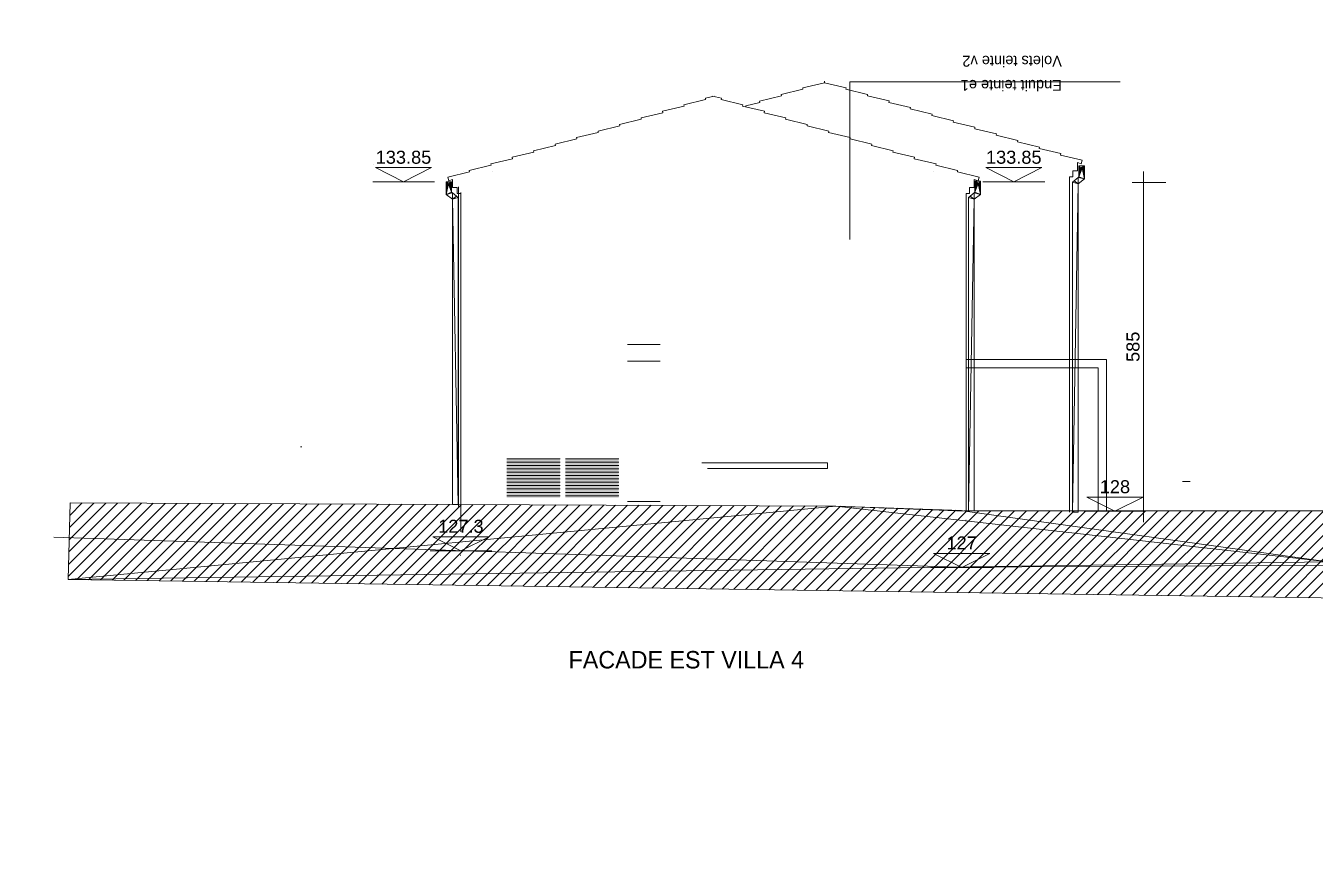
# Model space of a CAD drawing. Header units: metres. Extents: x 1.8 to 61.8, y -55.6 to -11.3.
# Drawn here: x 26.34 to 37.83, y -46.92 to -39.62 of the extents above; entities that cross this region are included whole.
import ezdxf
from ezdxf.enums import TextEntityAlignment as Align
from ezdxf.lldxf.tags import DXFTag

# ---------------------------------------------------------------- set-up
doc = ezdxf.new("R2010")
doc.units = ezdxf.units.M
doc.header["$MEASUREMENT"] = 0
for name, color, linetype in [('Calque commun', 7, 'Continuous'), ('Cotations', 7, 'Continuous'), ('Textes', 7, 'Continuous')]:
    doc.layers.add(name, color=color, linetype=linetype)
doc.styles.add('Arial', font='arial.ttf', dxfattribs={"height": 0.231939})
doc.styles.add('Century Gothic', font='GOTHIC.TTF', dxfattribs={"height": 0.310302})
doc.styles.add('Century Gothic2', font='GOTHIC.TTF', dxfattribs={"height": 0.193938})
tags = doc.linetypes.add('HIDDEN', pattern=[0.375, 0.25, -0.125]).pattern_tags.tags
tags[6:7] = [DXFTag(74, 4), DXFTag(75, 0), DXFTag(340, '0'), DXFTag(46, 1.0), DXFTag(50, 0.0), DXFTag(44, 0.0), DXFTag(45, 0.0)]
tags[4:5] = [DXFTag(74, 4), DXFTag(75, 0), DXFTag(340, '0'), DXFTag(46, 1.0), DXFTag(50, 0.0), DXFTag(44, 0.0), DXFTag(45, 0.0)]

# ---------------------------------------------------------------- blocks, each defined once
blk = doc.blocks.new('hatch16')
at = {"layer": 'Calque commun', "color": 11, "linetype": 'Continuous', "lineweight": 9}
for p, q in [((-32.253, 23.888), (-31.303, 23.888)), ((-32.253, 23.828), (-31.303, 23.828)), ((-32.253, 23.768), (-31.303, 23.768)), ((-32.253, 23.708), (-31.303, 23.708)), ((-32.253, 23.648), (-31.303, 23.648)), ((-32.253, 23.588), (-31.303, 23.588)), ((-32.253, 23.528), (-31.303, 23.528)), ((-32.253, 23.468), (-31.303, 23.468)), ((-32.253, 23.408), (-31.303, 23.408)), ((-32.253, 23.348), (-31.303, 23.348)), ((-32.253, 23.288), (-31.303, 23.288)), ((-32.253, 23.228), (-31.303, 23.228))]:
    blk.add_line(p, q, dxfattribs=at)
at = {"layer": 'Calque commun', "color": 9, "linetype": 'Continuous', "lineweight": 9}
blk.add_trace([(-32.253, 23.895), (-31.303, 23.895), (-32.253, 23.195), (-31.303, 23.195)], dxfattribs=at)
blk = doc.blocks.new('hatch17')
at = {"layer": 'Calque commun', "color": 11, "linetype": 'Continuous', "lineweight": 9}
for p, q in [((-31.209, 23.888), (-30.259, 23.888)), ((-31.209, 23.828), (-30.259, 23.828)), ((-31.209, 23.768), (-30.259, 23.768)), ((-31.209, 23.708), (-30.259, 23.708)), ((-31.209, 23.648), (-30.259, 23.648)), ((-31.209, 23.588), (-30.259, 23.588)), ((-31.209, 23.528), (-30.259, 23.528)), ((-31.209, 23.468), (-30.259, 23.468)), ((-31.209, 23.408), (-30.259, 23.408)), ((-31.209, 23.348), (-30.259, 23.348)), ((-31.209, 23.288), (-30.259, 23.288)), ((-31.209, 23.228), (-30.259, 23.228))]:
    blk.add_line(p, q, dxfattribs=at)
at = {"layer": 'Calque commun', "color": 9, "linetype": 'Continuous', "lineweight": 9}
blk.add_trace([(-31.209, 23.895), (-30.259, 23.895), (-31.209, 23.195), (-30.259, 23.195)], dxfattribs=at)
blk = doc.blocks.new('Block4')
at = {"layer": 'Calque commun', "color": 0, "linetype": 'Continuous', "lineweight": 9}
blk.add_line((-0.55, 0), (0.55, 0), dxfattribs=at)
blk.add_polyline3d([(-0.5, 0.25, 0), (0, 0, 0), (0.5, 0.25, 0), (-0.5, 0.25, 0)], dxfattribs=at)
blk = doc.blocks.new('Lvl1')
at = {"layer": 'Calque commun', "color": 0, "linetype": 'ByBlock', "lineweight": -2}
blk.add_blockref('Block4', (0, 0), dxfattribs=at)
blk = doc.blocks.new('FACADE VILLA 4 5-21')
at = {"layer": 'Cotations', "color": 250, "linetype": 'ByBlock', "lineweight": -2}
blk.add_blockref('Lvl1', (-21.414, 22.953), dxfattribs=at)
at = {"layer": 'Cotations', "color": 212, "linetype": 'ByBlock', "lineweight": -2, "style": 'Arial'}
blk.add_text('128', height=0.2319, dxfattribs=at).set_placement((-21.415, 23.203), align=Align.BOTTOM_CENTER)
blk = doc.blocks.new('FACADE VILLA 4 5-22')
at = {"layer": 'Cotations', "color": 250, "linetype": 'ByBlock', "lineweight": -2}
blk.add_blockref('Lvl1', (-23.217, 28.824), dxfattribs=at)
at = {"layer": 'Cotations', "color": 212, "linetype": 'ByBlock', "lineweight": -2, "style": 'Arial'}
blk.add_text('133.85', height=0.2319, dxfattribs=at).set_placement((-23.218, 29.074), align=Align.BOTTOM_CENTER)
blk = doc.blocks.new('FACADE VILLA 4 5-23')
at = {"layer": 'Cotations', "color": 250, "linetype": 'ByBlock', "lineweight": -2}
blk.add_blockref('Lvl1', (-34.093, 28.824), dxfattribs=at)
at = {"layer": 'Cotations', "color": 212, "linetype": 'ByBlock', "lineweight": -2, "style": 'Arial'}
blk.add_text('133.85', height=0.2319, dxfattribs=at).set_placement((-34.094, 29.074), align=Align.BOTTOM_CENTER)
blk = doc.blocks.new('FACADE VILLA 4 5-24')
at = {"layer": 'Cotations', "color": 250, "linetype": 'ByBlock', "lineweight": -2}
blk.add_blockref('Lvl1', (-33.07, 22.248), dxfattribs=at)
at = {"layer": 'Cotations', "color": 212, "linetype": 'ByBlock', "lineweight": -2, "style": 'Arial'}
blk.add_text('127.3', height=0.2319, dxfattribs=at).set_placement((-33.071, 22.498), align=Align.BOTTOM_CENTER)
blk = doc.blocks.new('FACADE VILLA 4 5-25')
at = {"layer": 'Cotations', "color": 250, "linetype": 'ByBlock', "lineweight": -2}
blk.add_blockref('Lvl1', (-24.146, 21.951), dxfattribs=at)
at = {"layer": 'Cotations', "color": 212, "linetype": 'ByBlock', "lineweight": -2, "style": 'Arial'}
blk.add_text('127', height=0.2319, dxfattribs=at).set_placement((-24.147, 22.201), align=Align.BOTTOM_CENTER)
blk = doc.blocks.new('FACADE VILLA 4 5-26')
at = {"layer": 'Cotations', "color": 250, "linetype": 'Continuous', "lineweight": 9}
blk.add_line((-0.354, -0.354), (0.354, 0.354), dxfattribs=at)
blk = doc.blocks.new('FACADE VILLA 4 5-27')
at = {"layer": 'Cotations', "color": 250, "linetype": 'Continuous', "lineweight": 9}
blk.add_line((-0.354, -0.354), (0.354, 0.354), dxfattribs=at)
blk = doc.blocks.new('DimLine1776')
at = {"layer": 'Cotations', "color": 250, "linetype": 'Continuous', "lineweight": 9}
for p, q in [((-20.907, 28.807), (-20.907, 29.007)), ((-20.507, 28.807), (-21.107, 28.807)), ((-20.907, 22.957), (-20.907, 28.807)), ((-20.507, 22.957), (-21.107, 22.957)), ((-20.907, 22.957), (-20.907, 22.757))]:
    blk.add_line(p, q, dxfattribs=at)
for name in ['FACADE VILLA 4 5-26', 'FACADE VILLA 4 5-27']:
    blk.add_blockref(name, (0, 0), dxfattribs=at)
at = {"layer": 'Cotations', "color": 212, "linetype": 'Continuous', "lineweight": 9, "style": 'Arial'}
blk.add_text('585', height=0.2319, rotation=90, dxfattribs=at).set_placement((-20.908, 25.882), align=Align.BOTTOM_CENTER)
blk = doc.blocks.new('hatch20')
at = {"layer": 'Calque commun', "color": 7, "linetype": 'Continuous', "lineweight": 9}
for p, q in [((-38.766, 23.094), (-40.066, 21.794)), ((-38.977, 23.095), (-40.061, 22.01)), ((-39.188, 23.096), (-40.057, 22.227)), ((-39.399, 23.097), (-40.052, 22.444)), ((-39.611, 23.098), (-40.047, 22.661)), ((-39.822, 23.099), (-40.042, 22.878)), ((-40.033, 23.099), (-40.037, 23.095)), ((-38.554, 23.093), (-39.914, 21.733)), ((-38.343, 23.092), (-39.705, 21.73)), ((-38.132, 23.092), (-39.496, 21.727)), ((-37.921, 23.091), (-39.287, 21.724)), ((-37.709, 23.09), (-39.078, 21.721)), ((-37.498, 23.089), (-38.869, 21.718)), ((-37.287, 23.088), (-38.66, 21.715)), ((-37.075, 23.087), (-38.451, 21.712)), ((-36.864, 23.086), (-38.242, 21.709)), ((-36.653, 23.086), (-38.033, 21.706)), ((-36.442, 23.085), (-37.824, 21.703)), ((-36.23, 23.084), (-37.615, 21.7)), ((-36.019, 23.083), (-37.406, 21.696)), ((-35.808, 23.082), (-37.197, 21.693)), ((-35.597, 23.081), (-36.988, 21.69)), ((-35.385, 23.08), (-36.778, 21.687)), ((-35.174, 23.079), (-36.569, 21.684)), ((-34.963, 23.079), (-36.36, 21.681)), ((-34.752, 23.078), (-36.151, 21.678)), ((-34.54, 23.077), (-35.942, 21.675)), ((-34.329, 23.076), (-35.733, 21.672)), ((-34.118, 23.075), (-35.524, 21.669)), ((-33.907, 23.074), (-35.315, 21.666)), ((-33.695, 23.073), (-35.106, 21.663)), ((-33.484, 23.073), (-34.897, 21.659)), ((-33.273, 23.072), (-34.688, 21.656)), ((-33.061, 23.071), (-34.479, 21.653)), ((-32.85, 23.07), (-34.27, 21.65)), ((-32.639, 23.069), (-34.061, 21.647)), ((-32.428, 23.068), (-33.852, 21.644)), ((-32.216, 23.067), (-33.643, 21.641)), ((-32.005, 23.066), (-33.434, 21.638)), ((-31.794, 23.066), (-33.225, 21.635)), ((-31.583, 23.065), (-33.016, 21.632)), ((-31.371, 23.064), (-32.806, 21.629)), ((-31.16, 23.063), (-32.597, 21.626)), ((-30.949, 23.062), (-32.388, 21.623)), ((-30.738, 23.061), (-32.179, 21.619)), ((-30.526, 23.06), (-31.97, 21.616)), ((-30.315, 23.059), (-31.761, 21.613)), ((-30.104, 23.059), (-31.552, 21.61)), ((-29.893, 23.058), (-31.343, 21.607)), ((-29.681, 23.057), (-31.134, 21.604)), ((-29.47, 23.056), (-30.925, 21.601)), ((-29.259, 23.055), (-30.716, 21.598)), ((-29.047, 23.054), (-30.507, 21.595)), ((-28.836, 23.053), (-30.298, 21.592)), ((-28.625, 23.053), (-30.089, 21.589)), ((-28.414, 23.052), (-29.88, 21.586)), ((-28.202, 23.051), (-29.671, 21.582)), ((-27.991, 23.05), (-29.462, 21.579)), ((-27.78, 23.049), (-29.253, 21.576)), ((-27.569, 23.048), (-29.044, 21.573)), ((-27.357, 23.047), (-28.834, 21.57)), ((-27.146, 23.046), (-28.625, 21.567)), ((-26.935, 23.046), (-28.416, 21.564)), ((-26.724, 23.045), (-28.207, 21.561)), ((-26.512, 23.044), (-27.998, 21.558)), ((-26.304, 23.04), (-27.789, 21.555)), ((-26.098, 23.033), (-27.58, 21.552)), ((-25.893, 23.026), (-27.371, 21.549)), ((-25.688, 23.019), (-27.162, 21.546)), ((-25.483, 23.013), (-26.953, 21.542)), ((-25.278, 23.006), (-26.744, 21.539)), ((-25.073, 22.999), (-26.535, 21.536)), ((-24.868, 22.992), (-26.326, 21.533)), ((-24.662, 22.985), (-26.117, 21.53)), ((-24.457, 22.978), (-25.908, 21.527)), ((-24.252, 22.971), (-25.699, 21.524)), ((-24.053, 22.957), (-25.49, 21.521)), ((-23.841, 22.957), (-25.281, 21.518)), ((-23.629, 22.957), (-25.072, 21.515)), ((-23.417, 22.957), (-24.862, 21.512)), ((-23.205, 22.957), (-24.653, 21.509)), ((-22.993, 22.957), (-24.444, 21.505)), ((-22.78, 22.957), (-24.235, 21.502)), ((-22.568, 22.957), (-24.026, 21.499)), ((-22.356, 22.957), (-23.817, 21.496)), ((-22.144, 22.957), (-23.608, 21.493)), ((-21.932, 22.957), (-23.399, 21.49)), ((-21.72, 22.957), (-23.19, 21.487)), ((-21.508, 22.957), (-22.981, 21.484)), ((-21.295, 22.957), (-22.772, 21.481)), ((-21.083, 22.957), (-22.563, 21.478)), ((-20.871, 22.957), (-22.354, 21.475)), ((-20.659, 22.957), (-22.145, 21.472)), ((-20.447, 22.957), (-21.936, 21.469)), ((-20.235, 22.957), (-21.727, 21.465)), ((-20.023, 22.957), (-21.518, 21.462)), ((-19.811, 22.957), (-21.309, 21.459)), ((-19.598, 22.957), (-21.1, 21.456)), ((-19.386, 22.957), (-20.891, 21.453)), ((-19.174, 22.957), (-20.681, 21.45)), ((-18.962, 22.957), (-20.472, 21.447)), ((-18.75, 22.957), (-20.263, 21.444)), ((-18.538, 22.957), (-20.054, 21.441)), ((-18.326, 22.957), (-19.845, 21.438)), ((-18.114, 22.957), (-19.636, 21.435)), ((-17.901, 22.957), (-19.427, 21.432)), ((-17.689, 22.957), (-19.218, 21.429)), ((-17.614, 22.82), (-19.009, 21.425)), ((-17.614, 22.608), (-18.8, 21.422)), ((-17.614, 22.396), (-18.591, 21.419)), ((-17.614, 22.184), (-18.382, 21.416)), ((-17.537, 22.049), (-18.173, 21.413)), ((-17.328, 22.046), (-17.964, 21.41))]:
    blk.add_line(p, q, dxfattribs=at)
at = {"layer": 'Calque commun', "color": 7, "linetype": 'Continuous', "lineweight": 18}
mesh = blk.add_polyface(dxfattribs=at)
corners = [(-24.085, 22.952), (-17.614, 22.05), (-17.614, 22.957), (-26.388, 23.043), (-24.151, 22.967), (-24.102, 22.957), (-40.068, 21.736), (-40.037, 23.099), (-14.49, 21.359), (-14.49, 22.01)]
mesh.append_faces([[corners[k] for k in face] for face in [(0, 2, 5)]], dxfattribs={"vtx0": -1, "color": 7})
mesh.append_faces([[corners[k] for k in face] for face in [(8, 1, 6)]], dxfattribs={"vtx0": -1, "vtx1": -1, "color": 7})
mesh.append_faces([[corners[k] for k in face] for face in [(0, 3, 1), (3, 6, 1)]], dxfattribs={"vtx0": -1, "vtx1": -1, "vtx2": -1, "color": 7})
mesh.append_faces([[corners[k] for k in face] for face in [(0, 1, 2)]], dxfattribs={"vtx0": -1, "vtx2": -1, "color": 7})
mesh.append_faces([[corners[k] for k in face] for face in [(0, 4, 3), (3, 7, 6), (8, 9, 1)]], dxfattribs={"vtx2": -1, "color": 7})
blk = doc.blocks.new('FACADE VILLA 4 5-28')
at = {"layer": 'Calque commun', "color": 7, "linetype": 'Continuous', "lineweight": 9}
for p, q in [((-34.626, 29.135), (-34.626, 29.135)), ((-33.031, 29.007), (-33.031, 29.007)), ((-32.504, 29.007), (-32.504, 29.007)), ((-24.646, 29.007), (-24.646, 29.007)), ((-22.783, 29.007), (-22.783, 29.007)), ((-33.111, 28.73), (-33.111, 23.035)), ((-23.91, 28.832), (-23.91, 28.832)), ((-33.075, 28.63), (-33.075, 22.586)), ((-24.066, 28.611), (-24.066, 22.957)), ((-21.566, 25.657), (-24.066, 25.657)), ((-24.066, 25.657), (-24.066, 25.507)), ((-21.566, 22.957), (-21.566, 25.657)), ((-21.716, 25.507), (-24.066, 25.507)), ((-21.716, 22.957), (-21.716, 25.507)), ((-35.905, 24.099), (-35.931, 24.099)), ((-35.915, 24.099), (-35.915, 24.099)), ((-20.21, 23.48), (-20.076, 23.48)), ((-24.065, 22.793), (-24.075, 22.793)), ((-21.566, 22.957), (-21.716, 22.957)), ((-33.075, 22.166), (-33.085, 22.166)), ((-33.111, 21.944), (-33.121, 21.944))]:
    blk.add_line(p, q, dxfattribs=at)
at = {"layer": 'Calque commun', "color": 7, "linetype": 'Continuous', "lineweight": 18}
blk.add_line((-26.388, 23.043), (-40.037, 23.099), dxfattribs=at)
at = {"layer": 'Calque commun', "color": 26, "linetype": 'HIDDEN', "lineweight": 18}
for p, q in [((-24.223, 21.957), (-40.325, 22.488)), ((-16.224, 21.998), (-24.223, 21.957))]:
    blk.add_line(p, q, dxfattribs=at)
at = {"layer": 'Calque commun', "color": 5, "linetype": 'Continuous', "lineweight": 18}
blk.add_polyline3d([(-21.32, 30.604, 0), (-26.142, 30.604, 0), (-26.142, 27.792, 0)], dxfattribs=at)
at = {"layer": 'Cotations', "color": 11, "linetype": 'HIDDEN', "lineweight": 18}
for p, q in [((-30.102, 25.924), (-29.518, 25.924)), ((-30.102, 25.624), (-29.518, 25.624)), ((-30.102, 23.124), (-29.518, 23.124))]:
    blk.add_line(p, q, dxfattribs=at)
at = {"layer": 'Cotations', "color": 7, "linetype": 'Continuous', "lineweight": 9}
for points in [[(-26.593, 30.588, 0), (-26.98, 30.496, 0), (-26.975, 30.471, 0), (-27.363, 30.379, 0), (-27.359, 30.354, 0)], [(-22.226, 22.935, 0), (-22.226, 28.911, 0), (-22.164, 28.911, 0), (-22.164, 29.018, 0), (-22.082, 29.018, 0), (-22.082, 29.164, 0), (-22.014, 29.142, 0), (-21.996, 29.207, 0), (-22.383, 29.299, 0), (-22.378, 29.324, 0), (-22.766, 29.417, 0), (-22.768, 29.417, 0), (-22.761, 29.442, 0), (-23.15, 29.534, 0), (-23.145, 29.559, 0), (-23.531, 29.651, 0), (-23.526, 29.676, 0), (-23.914, 29.768, 0), (-23.909, 29.793, 0), (-24.296, 29.885, 0), (-24.292, 29.91, 0), (-24.679, 30.002, 0), (-24.675, 30.027, 0), (-25.062, 30.12, 0), (-25.057, 30.145, 0), (-25.445, 30.237, 0), (-25.44, 30.262, 0), (-25.827, 30.354, 0), (-25.823, 30.379, 0), (-26.21, 30.471, 0), (-26.205, 30.496, 0), (-26.593, 30.588, 0), (-26.588, 30.615, 0), (-26.588, 30.615, 0)], [(-33.075, 28.43, 0), (-33.075, 28.611, 0), (-33.137, 28.611, 0), (-33.137, 28.718, 0), (-33.219, 28.718, 0), (-33.219, 28.864, 0), (-33.287, 28.842, 0), (-33.306, 28.907, 0), (-32.918, 28.999, 0), (-32.923, 29.024, 0), (-32.536, 29.117, 0), (-32.534, 29.117, 0), (-32.54, 29.142, 0), (-32.151, 29.234, 0), (-32.157, 29.259, 0), (-31.77, 29.351, 0), (-31.775, 29.376, 0), (-31.387, 29.468, 0), (-31.392, 29.493, 0), (-31.005, 29.585, 0), (-31.009, 29.61, 0), (-30.622, 29.702, 0), (-30.627, 29.727, 0), (-30.239, 29.82, 0), (-30.244, 29.845, 0), (-29.857, 29.937, 0), (-29.861, 29.962, 0), (-29.474, 30.054, 0), (-29.479, 30.079, 0), (-29.091, 30.171, 0), (-29.096, 30.196, 0), (-28.709, 30.288, 0), (-28.714, 30.315, 0), (-28.555, 30.347, 0)], [(-24.066, 28.43, 0), (-24.066, 28.611, 0), (-24.004, 28.611, 0), (-24.004, 28.718, 0), (-23.922, 28.718, 0), (-23.922, 28.864, 0), (-23.854, 28.842, 0), (-23.836, 28.907, 0), (-24.223, 28.999, 0), (-24.218, 29.024, 0), (-24.606, 29.117, 0), (-24.608, 29.117, 0), (-24.601, 29.142, 0), (-24.99, 29.234, 0), (-24.985, 29.259, 0), (-25.371, 29.351, 0), (-25.366, 29.376, 0), (-25.754, 29.468, 0), (-25.749, 29.493, 0), (-26.136, 29.585, 0), (-26.132, 29.61, 0), (-26.519, 29.702, 0), (-26.515, 29.727, 0), (-26.902, 29.82, 0), (-26.897, 29.845, 0), (-27.285, 29.937, 0), (-27.28, 29.962, 0), (-27.667, 30.054, 0), (-27.663, 30.079, 0), (-28.05, 30.171, 0), (-28.045, 30.196, 0), (-28.433, 30.288, 0), (-28.428, 30.315, 0), (-28.586, 30.347, 0)], [(-27.359, 30.354, 0), (-27.747, 30.261, 0), (-27.742, 30.236, 0), (-27.99, 30.177, 0), (-27.987, 30.152, 0)]]:
    blk.add_polyline3d(points, dxfattribs=at)
at = {"layer": 'Calque commun', "color": 0, "linetype": 'ByBlock', "lineweight": -2}
for name in ['hatch16', 'hatch17', 'hatch20']:
    blk.add_blockref(name, (0, 0), dxfattribs=at)
at = {"layer": 'Cotations', "color": 212, "linetype": 'ByBlock', "lineweight": -2}
for name in ['FACADE VILLA 4 5-23', 'FACADE VILLA 4 5-22', 'FACADE VILLA 4 5-21', 'FACADE VILLA 4 5-24', 'FACADE VILLA 4 5-25']:
    blk.add_blockref(name, (0, 0), dxfattribs=at)
at = {"layer": 'Cotations', "color": 250, "linetype": 'Continuous', "lineweight": 9}
blk.add_blockref('DimLine1776', (0, 0), dxfattribs=at)
at = {"layer": 'Textes', "color": 5, "linetype": 'ByBlock', "lineweight": -2, "style": 'Century Gothic'}
blk.add_text('FACADE EST VILLA 4', height=0.3103, dxfattribs=at).set_placement((-31.152, 20.057), align=Align.BOTTOM_LEFT)
at = {"layer": 'Textes', "color": 5, "linetype": 'ByBlock', "lineweight": -2, "insert": (-22.36, 31.07), "char_height": 0.19394, "attachment_point": 7, "rotation": 180, "line_spacing_factor": 1.330319, "style": 'Century Gothic2'}
blk.add_mtext('Enduit teinte e1\\PVolets teinte v2', dxfattribs=at)
at = {"layer": 'Calque commun', "color": 8, "linetype": 'Continuous', "lineweight": 9}
mesh = blk.add_polyface(dxfattribs=at)
corners = [(-21.972, 29.078), (-21.956, 28.873), (-21.977, 29.074), (-22.02, 29.067), (-22.056, 28.912), (-22.025, 29.069), (-22.072, 28.787), (-22.172, 28.818), (-22.142, 28.842), (-22.035, 29.074), (-22.031, 29.071), (-22.044, 29.082), (-22.04, 29.078), (-22.172, 22.935), (-21.968, 29.082), (-21.959, 29.096), (-21.957, 29.101), (-22.015, 29.066), (-22.009, 29.065), (-22.072, 28.899), (-21.956, 29.107), (-22.056, 29.107), (-22.055, 29.101), (-21.987, 29.069), (-21.992, 29.067), (-21.998, 29.066), (-22.047, 29.086), (-22.053, 29.096), (-21.962, 29.091), (-22.072, 22.935), (-21.982, 29.071), (-22.003, 29.065), (-21.965, 29.086), (-22.05, 29.091)]
mesh.append_faces([[corners[k] for k in face] for face in [(13, 6, 29)]], dxfattribs={"vtx0": -1, "color": 8})
mesh.append_faces([[corners[k] for k in face] for face in [(0, 1, 2), (3, 4, 5), (9, 4, 12), (19, 6, 8), (23, 1, 24), (24, 1, 25), (15, 1, 28), (30, 1, 23), (31, 4, 18)]], dxfattribs={"vtx0": -1, "vtx1": -1, "color": 8})
mesh.append_faces([[corners[k] for k in face] for face in [(1, 4, 25)]], dxfattribs={"vtx0": -1, "vtx1": -1, "vtx2": -1, "color": 8})
mesh.append_faces([[corners[k] for k in face] for face in [(6, 7, 8), (4, 17, 18), (4, 10, 5), (4, 26, 11), (4, 22, 27), (19, 1, 6), (1, 32, 28), (4, 27, 33), (1, 14, 32), (4, 33, 26)]], dxfattribs={"vtx0": -1, "vtx2": -1, "color": 8})
mesh.append_faces([[corners[k] for k in face] for face in [(20, 1, 16)]], dxfattribs={"vtx1": -1, "color": 8})
mesh.append_faces([[corners[k] for k in face] for face in [(9, 10, 4), (11, 12, 4), (13, 7, 6), (0, 14, 1), (15, 16, 1), (19, 4, 1), (3, 17, 4), (31, 25, 4), (30, 2, 1)]], dxfattribs={"vtx1": -1, "vtx2": -1, "color": 8})
mesh.append_faces([[corners[k] for k in face] for face in [(4, 21, 22)]], dxfattribs={"vtx2": -1, "color": 8})
mesh = blk.add_polyface(dxfattribs=at)
corners = [(-22.004, 29.065), (-21.996, 29.066), (-22, 29.065), (-22.051, 29.092), (-22.044, 29.082), (-22.046, 29.085), (-22.008, 29.065), (-22.012, 29.065), (-22.016, 29.066), (-21.966, 29.085), (-21.961, 29.092), (-21.963, 29.088), (-22.028, 29.07), (-22.031, 29.072), (-22.035, 29.074), (-21.988, 29.068), (-21.992, 29.067), (-21.968, 29.082), (-22.049, 29.088), (-21.985, 29.07), (-22.02, 29.067), (-22.024, 29.068), (-21.956, 29.107), (-21.958, 29.099), (-21.971, 29.079), (-21.974, 29.076), (-21.977, 29.074), (-22.056, 29.107), (-21.957, 29.103), (-22.038, 29.076), (-22.041, 29.079), (-22.054, 29.099), (-22.055, 29.103), (-21.96, 29.095), (-21.981, 29.072), (-22.053, 29.095)]
mesh.append_faces([[corners[k] for k in face] for face in [(0, 1, 2), (9, 10, 11), (3, 5, 18), (10, 23, 33), (19, 26, 34)]], dxfattribs={"vtx0": -1, "color": 8})
mesh.append_faces([[corners[k] for k in face] for face in [(15, 1, 19), (12, 8, 21)]], dxfattribs={"vtx0": -1, "vtx1": -1, "color": 8})
mesh.append_faces([[corners[k] for k in face] for face in [(12, 14, 4), (12, 17, 19), (10, 22, 23), (12, 6, 8), (19, 17, 26), (12, 3, 27), (19, 1, 0), (12, 4, 3), (12, 22, 17), (10, 17, 22), (3, 31, 27), (12, 19, 0)]], dxfattribs={"vtx0": -1, "vtx1": -1, "vtx2": -1, "color": 8})
mesh.append_faces([[corners[k] for k in face] for face in [(3, 4, 5), (12, 0, 6), (12, 27, 22), (14, 30, 4)]], dxfattribs={"vtx0": -1, "vtx2": -1, "color": 8})
mesh.append_faces([[corners[k] for k in face] for face in [(9, 17, 10), (25, 26, 17)]], dxfattribs={"vtx1": -1, "vtx2": -1, "color": 8})
mesh.append_faces([[corners[k] for k in face] for face in [(6, 7, 8), (12, 13, 14), (15, 16, 1), (8, 20, 21), (17, 24, 25), (22, 28, 23), (14, 29, 30), (31, 32, 27), (3, 35, 31)]], dxfattribs={"vtx2": -1, "color": 8})
mesh = blk.add_polyface(dxfattribs=at)
corners = [(-33.324, 28.799), (-33.326, 28.802), (-33.296, 28.783), (-33.254, 28.793), (-33.257, 28.791), (-33.261, 28.789), (-33.307, 28.787), (-33.304, 28.785), (-33.284, 28.782), (-33.288, 28.782), (-33.236, 28.824), (-33.334, 28.816), (-33.335, 28.82), (-33.3, 28.784), (-33.318, 28.793), (-33.276, 28.783), (-33.264, 28.787), (-33.268, 28.785), (-33.237, 28.82), (-33.238, 28.816), (-33.245, 28.802), (-33.336, 28.824), (-33.239, 28.813), (-33.241, 28.809), (-33.292, 28.783), (-33.311, 28.789), (-33.314, 28.791), (-33.28, 28.783), (-33.328, 28.805), (-33.33, 28.809), (-33.248, 28.799), (-33.243, 28.805), (-33.251, 28.796), (-33.332, 28.813), (-33.272, 28.784), (-33.321, 28.796)]
mesh.append_faces([[corners[k] for k in face] for face in [(14, 25, 26), (11, 29, 33), (15, 17, 34)]], dxfattribs={"vtx0": -1, "color": 8})
mesh.append_faces([[corners[k] for k in face] for face in [(6, 2, 7), (28, 11, 1), (30, 3, 20)]], dxfattribs={"vtx0": -1, "vtx1": -1, "color": 8})
mesh.append_faces([[corners[k] for k in face] for face in [(0, 6, 14), (3, 16, 20), (11, 2, 1), (15, 8, 2), (0, 2, 6), (19, 2, 11), (15, 20, 16), (19, 11, 10), (19, 20, 15), (19, 15, 2)]], dxfattribs={"vtx0": -1, "vtx1": -1, "vtx2": -1, "color": 8})
mesh.append_faces([[corners[k] for k in face] for face in [(10, 11, 12), (15, 16, 17), (3, 5, 16), (19, 23, 31), (14, 6, 25), (19, 31, 20)]], dxfattribs={"vtx0": -1, "vtx2": -1, "color": 8})
mesh.append_faces([[corners[k] for k in face] for face in [(0, 1, 2), (8, 9, 2), (28, 29, 11)]], dxfattribs={"vtx1": -1, "vtx2": -1, "color": 8})
mesh.append_faces([[corners[k] for k in face] for face in [(3, 4, 5), (2, 13, 7), (10, 18, 19), (12, 21, 10), (19, 22, 23), (9, 24, 2), (15, 27, 8), (30, 32, 3), (14, 35, 0)]], dxfattribs={"vtx2": -1, "color": 8})
mesh = blk.add_polyface(dxfattribs=at)
corners = [(-33.236, 28.635), (-33.239, 28.813), (-33.237, 28.819), (-33.22, 28.623), (-33.149, 28.565), (-33.22, 28.51), (-33.266, 28.786), (-33.261, 28.789), (-33.336, 28.597), (-33.305, 28.786), (-33.3, 28.784), (-33.327, 28.803), (-33.323, 28.799), (-33.277, 28.783), (-33.272, 28.784), (-33.319, 28.795), (-33.252, 28.795), (-33.248, 28.799), (-33.294, 28.783), (-33.12, 23.071), (-33.12, 28.542), (-33.244, 28.803), (-33.257, 28.792), (-33.289, 28.782), (-33.33, 28.808), (-33.283, 28.782), (-33.333, 28.813), (-33.31, 28.789), (-33.334, 28.819), (-33.236, 28.824), (-33.315, 28.792), (-33.22, 23.071), (-33.241, 28.808), (-33.336, 28.824)]
mesh.append_faces([[corners[k] for k in face] for face in [(19, 5, 20)]], dxfattribs={"vtx0": -1, "vtx1": -1, "color": 8})
mesh.append_faces([[corners[k] for k in face] for face in [(0, 8, 18)]], dxfattribs={"vtx0": -1, "vtx1": -1, "vtx2": -1, "color": 8})
mesh.append_faces([[corners[k] for k in face] for face in [(0, 1, 2), (8, 9, 10), (8, 12, 15), (8, 10, 18), (0, 17, 21), (0, 14, 6), (8, 27, 9), (0, 21, 32), (0, 32, 1)]], dxfattribs={"vtx0": -1, "vtx2": -1, "color": 8})
mesh.append_faces([[corners[k] for k in face] for face in [(29, 0, 2)]], dxfattribs={"vtx1": -1, "color": 8})
mesh.append_faces([[corners[k] for k in face] for face in [(3, 4, 5), (6, 7, 0), (11, 12, 8), (13, 14, 0), (0, 3, 8), (16, 17, 0), (7, 22, 0), (18, 23, 0), (24, 11, 8), (25, 13, 0), (26, 24, 8), (5, 8, 3), (28, 26, 8), (4, 20, 5), (23, 25, 0), (30, 27, 8), (22, 16, 0), (15, 30, 8)]], dxfattribs={"vtx1": -1, "vtx2": -1, "color": 8})
mesh.append_faces([[corners[k] for k in face] for face in [(19, 31, 5), (8, 33, 28)]], dxfattribs={"vtx2": -1, "color": 8})
mesh = blk.add_polyface(dxfattribs=at)
corners = [(-23.81, 28.832), (-23.81, 28.597), (-23.811, 28.827), (-24.026, 22.957), (-24.026, 28.542), (-23.926, 28.51), (-23.91, 28.635), (-23.904, 28.816), (-23.901, 28.811), (-23.909, 28.827), (-23.907, 28.821), (-23.885, 28.796), (-23.879, 28.794), (-23.894, 28.803), (-23.889, 28.799), (-23.852, 28.791), (-23.819, 28.811), (-23.822, 28.807), (-23.874, 28.792), (-23.926, 22.957), (-23.996, 28.565), (-23.926, 28.623), (-23.857, 28.79), (-23.816, 28.816), (-23.813, 28.821), (-23.826, 28.803), (-23.863, 28.79), (-23.831, 28.799), (-23.869, 28.791), (-23.898, 28.807), (-23.91, 28.832), (-23.836, 28.796), (-23.846, 28.792), (-23.841, 28.794)]
mesh.append_faces([[corners[k] for k in face] for face in [(3, 5, 19)]], dxfattribs={"vtx0": -1, "color": 8})
mesh.append_faces([[corners[k] for k in face] for face in [(16, 1, 17), (15, 6, 22), (20, 5, 4), (11, 6, 14), (13, 6, 29), (2, 1, 24), (27, 1, 31), (32, 1, 15)]], dxfattribs={"vtx0": -1, "vtx1": -1, "color": 8})
mesh.append_faces([[corners[k] for k in face] for face in [(1, 6, 15)]], dxfattribs={"vtx0": -1, "vtx1": -1, "vtx2": -1, "color": 8})
mesh.append_faces([[corners[k] for k in face] for face in [(6, 7, 8), (6, 9, 10), (1, 21, 6), (1, 23, 24), (1, 25, 17), (6, 26, 22), (6, 8, 29), (6, 10, 7)]], dxfattribs={"vtx0": -1, "vtx2": -1, "color": 8})
mesh.append_faces([[corners[k] for k in face] for face in [(0, 1, 2)]], dxfattribs={"vtx1": -1, "color": 8})
mesh.append_faces([[corners[k] for k in face] for face in [(3, 4, 5), (11, 12, 6), (13, 14, 6), (12, 18, 6), (20, 21, 5), (27, 25, 1), (18, 28, 6), (28, 26, 6), (1, 5, 21), (16, 23, 1), (32, 33, 1), (33, 31, 1)]], dxfattribs={"vtx1": -1, "vtx2": -1, "color": 8})
mesh.append_faces([[corners[k] for k in face] for face in [(6, 30, 9)]], dxfattribs={"vtx2": -1, "color": 8})
mesh = blk.add_polyface(dxfattribs=at)
corners = [(-23.822, 28.807), (-23.839, 28.795), (-23.815, 28.817), (-23.91, 28.832), (-23.858, 28.79), (-23.892, 28.801), (-23.895, 28.804), (-23.898, 28.807), (-23.85, 28.791), (-23.854, 28.79), (-23.831, 28.799), (-23.882, 28.795), (-23.87, 28.791), (-23.878, 28.793), (-23.862, 28.79), (-23.835, 28.797), (-23.812, 28.824), (-23.814, 28.82), (-23.885, 28.797), (-23.889, 28.799), (-23.908, 28.824), (-23.909, 28.828), (-23.905, 28.817), (-23.81, 28.832), (-23.9, 28.81), (-23.842, 28.793), (-23.811, 28.828), (-23.874, 28.792), (-23.82, 28.81), (-23.817, 28.813), (-23.907, 28.82), (-23.825, 28.804), (-23.866, 28.79), (-23.828, 28.801), (-23.846, 28.792), (-23.903, 28.813)]
mesh.append_faces([[corners[k] for k in face] for face in [(3, 20, 21), (16, 23, 26), (13, 12, 27)]], dxfattribs={"vtx0": -1, "color": 8})
mesh.append_faces([[corners[k] for k in face] for face in [(11, 12, 13), (5, 7, 19), (0, 2, 28)]], dxfattribs={"vtx0": -1, "vtx1": -1, "color": 8})
mesh.append_faces([[corners[k] for k in face] for face in [(0, 1, 2), (3, 1, 4), (0, 10, 1), (3, 14, 12), (1, 8, 4), (3, 7, 22), (11, 3, 12), (1, 23, 2), (11, 19, 7), (11, 7, 3), (16, 2, 23)]], dxfattribs={"vtx0": -1, "vtx1": -1, "vtx2": -1, "color": 8})
mesh.append_faces([[corners[k] for k in face] for face in [(22, 7, 24), (3, 22, 30), (3, 30, 20), (3, 4, 14)]], dxfattribs={"vtx0": -1, "vtx2": -1, "color": 8})
mesh.append_faces([[corners[k] for k in face] for face in [(3, 23, 1), (1, 25, 8), (0, 31, 10)]], dxfattribs={"vtx1": -1, "vtx2": -1, "color": 8})
mesh.append_faces([[corners[k] for k in face] for face in [(5, 6, 7), (8, 9, 4), (10, 15, 1), (16, 17, 2), (11, 18, 19), (2, 29, 28), (14, 32, 12), (31, 33, 10), (25, 34, 8), (24, 35, 22)]], dxfattribs={"vtx2": -1, "color": 8})

msp = doc.modelspace()

# ---------------------------------------------------------------- linework, layer by layer
at = {"layer": 'Calque commun', "color": 7, "linetype": 'Continuous', "lineweight": 9}
for p, q in [((33.482, -43.519), (32.362, -43.519)), ((33.482, -43.569), (33.482, -43.519)), ((33.482, -43.569), (32.412, -43.569))]:
    msp.add_line(p, q, dxfattribs=at)

# ---------------------------------------------------------------- block references
at = {"layer": 'Cotations', "color": 0, "linetype": 'ByBlock', "lineweight": -2, "xscale": 0.5, "yscale": 0.5, "zscale": 0.5}
msp.add_blockref('FACADE VILLA 4 5-28', (46.751, -55.425), dxfattribs=at)

# ---------------------------------------------------------------- meshes
at = {"layer": 'Calque commun', "color": 7, "linetype": 'Continuous', "lineweight": 9}
mesh = msp.add_polyface(dxfattribs=at)
corners = [(61.764, -11.309), (1.764, -11.309), (1.764, -53.309), (61.764, -53.309)]
mesh.append_faces([[corners[k] for k in face] for face in [(0, 1, 2, 3)]], dxfattribs={"color": 7})

doc.saveas('drawing.dxf')
